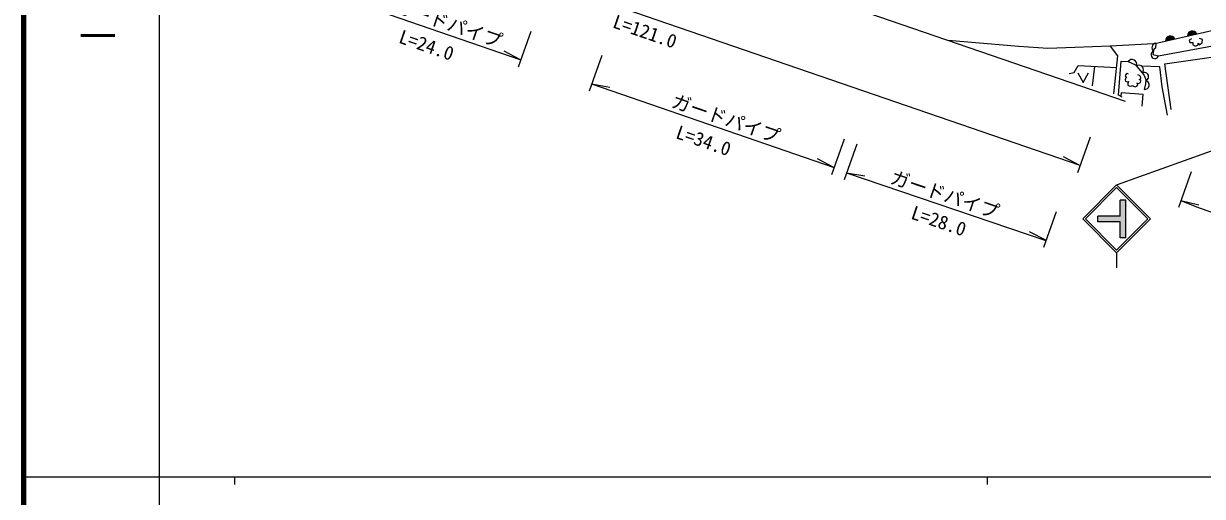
# Model space of a CAD drawing. Units: millimetres at full size, sheet at 1:1000; details may follow other scales. Extents: x 40000 to 680000, y 20000 to 380000.
# Drawn here: x 40000 to 196584, y 202409 to 265174 of the extents above; entities that cross this region are included whole.
import ezdxf
from ezdxf.enums import TextEntityAlignment as Align

# ---------------------------------------------------------------- set-up
doc = ezdxf.new("R2010")
doc.units = ezdxf.units.MM
doc.header["$LTSCALE"] = 1000
for name, color, linetype, lineweight in [('M-BGD', 7, 'Continuous', 25), ('M-STR-HTXT', 7, 'Continuous', 13), ('M-STR-STRC', 7, 'Continuous', 25), ('M-TTL', 2, 'Continuous', 140), ('M-TTL-BAND', 7, 'Continuous', 25)]:
    doc.layers.add(name, color=color, linetype=linetype, lineweight=lineweight)
doc.styles.add('@ＭＳ ゴシック', font='')
doc.styles.add('ＭＳ ゴシック', font='')
doc.styles.get('@ＭＳ ゴシック').set_extended_font_data('@MS Gothic')
doc.styles.get('ＭＳ ゴシック').set_extended_font_data('MS Gothic')

msp = doc.modelspace()

# ---------------------------------------------------------------- hatches: boundary and pattern name
at = {"layer": 'M-BGD'}
for points in [[(191687, 262849), (192908, 263126, 0.84072)], [(194613, 263512), (195833, 263789, 0.84072)]]:
    msp.add_hatch(color=256, dxfattribs=at).paths.add_polyline_path(points)
at = {"layer": 'M-STR-STRC'}
msp.add_hatch(color=256, dxfattribs=at).paths.add_polyline_path([(182679, 239627), (185679, 239627), (185678, 241752), (186428, 241752), (186429, 236752), (185679, 236752), (185679, 238877), (182678, 238877)])

# ---------------------------------------------------------------- linework, layer by layer
at = {"layer": 'M-BGD'}
for p, q in [((69131, 295175), (186319, 254859)), ((190744, 260908), (200904, 262782)), ((181994, 256920), (182301, 259489))]:
    msp.add_line(p, q, dxfattribs=at)
for points in [[(190104, 262490), (200533, 264855), (201184, 261221)], [(195128, 263144), (194843, 262981), (194894, 262656), (195321, 262666), (195290, 262351), (195667, 262198), (196002, 262371), (196002, 262585), (196165, 262361), (196542, 262605), (196582, 263073), (196216, 263195)], [(190104, 262490), (184316, 262180), (179652, 261990), (176034, 261863), (172215, 262119), (162802, 262949)], [(184799, 255843), (185327, 260893), (184359, 262183)], [(190404, 262558), (190347, 261916), (190141, 261766), (189991, 261073), (190744, 260908)], [(185926, 255413), (185436, 255678), (185783, 260188), (186722, 260127), (187682, 259678), (188335, 258943), (188805, 258392), (189050, 257739), (189009, 257188), (188846, 256433)], [(192434, 253774), (191594, 259850), (201184, 261221)], [(178885, 258562), (179552, 258701), (180079, 259616), (185163, 259325)], [(180018, 258650), (180733, 257355), (181449, 258650)], [(186770, 258478), (186604, 258537), (186458, 258478), (186320, 258304), (186345, 258135), (186453, 258059), (186531, 258044), (186394, 257965), (186310, 257719), (186352, 257541), (186587, 257451), (186779, 257476), (186679, 257220), (186675, 257004), (186836, 256905), (187072, 256856), (187235, 256928), (187278, 257008), (187346, 256901), (187648, 256767), (187873, 256856), (188002, 257063), (187947, 257208), (187855, 257276), (188107, 257214), (188356, 257360), (188425, 257619), (188332, 257718), (188166, 257760), (188370, 257818), (188399, 257933), (188345, 258154), (188238, 258271), (188015, 258372)], [(191949, 253025), (191235, 256800), (190949, 259453), (188502, 259530)], [(188580, 254229), (188703, 255760), (185783, 255984), (185736, 255516)]]:
    msp.add_lwpolyline(points, dxfattribs=at)
for centre, radius, start, end in [((192321, 262881), 635, 22.67171, 182.88944), ((195247, 263544), 635, 22.67171, 182.88944), ((190261, 261042), 502, 110.32975, 344.46764), ((190447, 261974), 585, 94.21717, 232.01301), ((187239, 259794), 614, 336.03987, 147.246), ((188139, 259012), 632, 319.94739, 122.49646), ((188896, 258129), 550, 285.14652, 119.78476), ((188915, 257020), 591, 263.24217, 77.87465)]:
    msp.add_arc(centre, radius, start, end, dxfattribs=at)
at = {"layer": 'M-STR-HTXT'}
for p, q in [((180341, 246315), (65811, 285790)), ((83278, 268199), (106030, 260347)), ((107374, 264142), (105696, 259405)), ((106008, 260364), (103832, 261502)), ((116802, 260958), (115124, 256220)), ((115458, 257163), (117878, 256748)), ((115458, 257163), (147658, 246058)), ((149002, 249853), (147324, 245115)), ((150667, 249155), (148989, 244417)), ((181685, 250111), (180007, 245373)), ((180319, 246332), (178143, 247470)), ((147636, 246074), (145461, 247212)), ((149322, 245360), (175790, 236397)), ((149322, 245360), (151742, 244946)), ((195073, 245477), (193395, 240739)), ((193729, 241682), (196122, 241135)), ((177135, 240192), (175456, 235455)), ((175768, 236414), (173593, 237552))]:
    msp.add_line(p, q, dxfattribs=at)
msp.add_lwpolyline([(193729, 241682), (195797, 240852), (197927, 240079)], dxfattribs=at)
at = {"layer": 'M-STR-STRC'}
for p, q in [((236579, 262207), (185252, 243753)), ((180679, 239253), (185179, 243753)), ((181033, 239253), (185179, 243399)), ((189680, 239252), (185179, 243753)), ((189326, 239252), (185179, 243399)), ((186428, 241752), (185678, 241752)), ((185679, 239627), (185678, 241752)), ((186429, 236752), (186428, 241752)), ((182678, 238877), (182679, 239627)), ((185679, 239627), (182679, 239627)), ((180679, 239253), (185179, 234752)), ((181033, 239253), (185179, 235105)), ((185679, 238877), (182678, 238877)), ((185179, 235105), (189326, 239252)), ((185180, 234752), (189680, 239252)), ((185679, 236752), (185679, 238877)), ((186429, 236752), (185679, 236752)), ((185179, 234752), (185179, 232752))]:
    msp.add_line(p, q, dxfattribs=at)
at = {"layer": 'M-TTL'}
msp.add_line((40000, 380000), (40000, 20000), dxfattribs=at)
at = {"layer": 'M-TTL-BAND'}
for p, q in [((58000, 370000), (58000, 20000)), ((40000, 205000), (579000, 205000)), ((68000, 205000), (68000, 204000)), ((168000, 205000), (168000, 204000))]:
    msp.add_line(p, q, dxfattribs=at)

# ---------------------------------------------------------------- texts
at = {"layer": 'M-STR-HTXT', "style": 'ＭＳ ゴシック'}
for s, rotation, p in [('ガードパイプ', 340.959, (88826, 266285)), ('L=121.0', 340.983, (117943, 264169)), ('L=24.0', 340.959, (89516, 262144)), ('ガードパイプ', 340.972, (125737, 253617)), ('L=34.0', 340.972, (126313, 249477)), ('ガードパイプ', 341.293, (154798, 243506)), ('L=28.0', 341.293, (157559, 238790))]:
    msp.add_text(s, height=1833, rotation=rotation, dxfattribs=at).set_placement(p, align=Align.BOTTOM_LEFT)
at = {"layer": 'M-TTL-BAND', "style": '@ＭＳ ゴシック'}
msp.add_text('縮尺千分の一', height=3666, rotation=270, dxfattribs=at).set_placement((49777, 261030), align=Align.MIDDLE_RIGHT)

doc.saveas('drawing.dxf')
